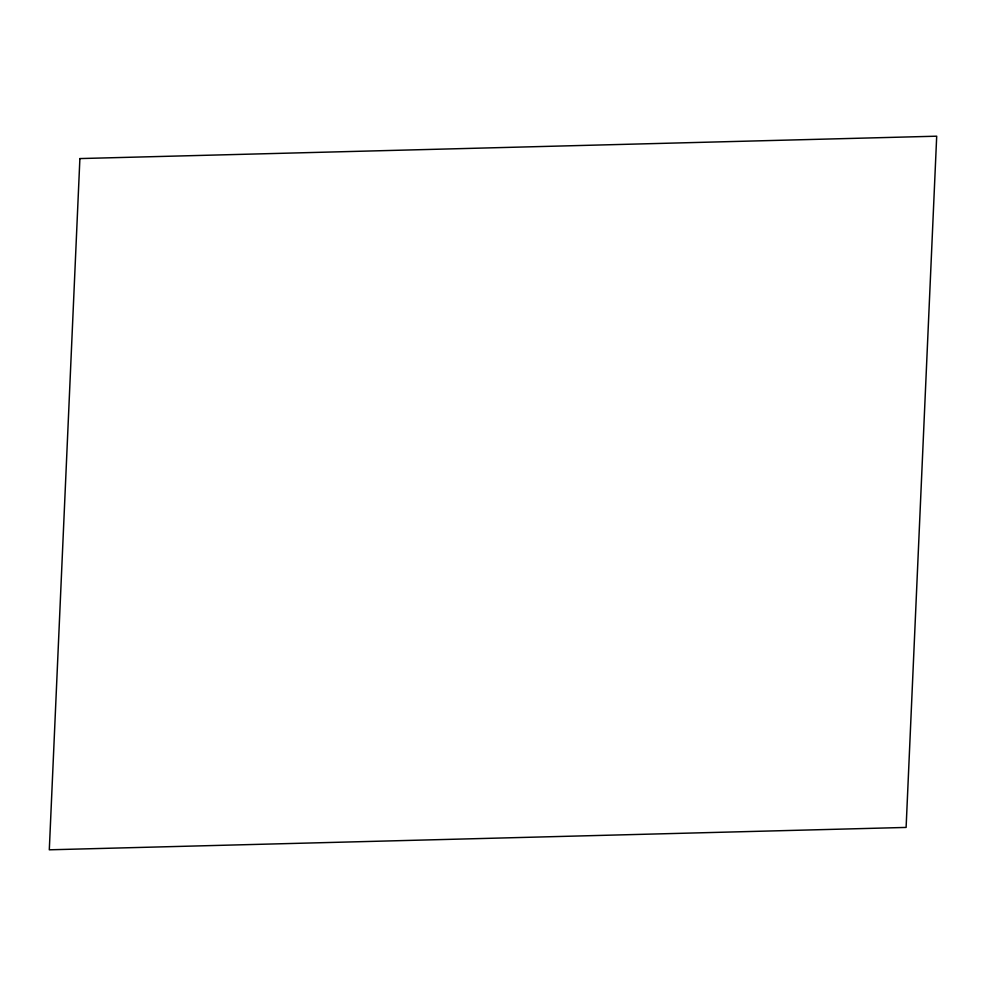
<?xml version="1.0" encoding="UTF-8"?>
<svg xmlns="http://www.w3.org/2000/svg" width="986" height="986" viewBox="0 0 986 986"><rect width="100%" height="100%" fill="white"/><g stroke="black" fill="none" stroke-linecap="round" stroke-linejoin="round"><path stroke-width="1.48" d="M79.891 158.573L49.3 849.809L906.109 827.427L936.7 136.191L79.891 158.573"/></g></svg>
